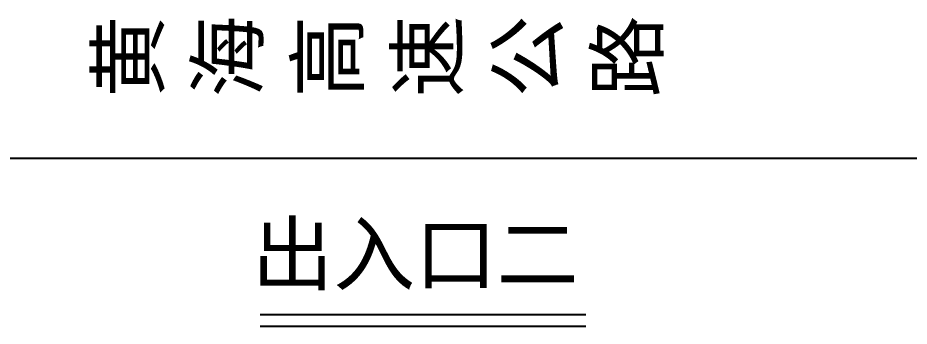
# Model space of a CAD drawing. Extents: x 652 to 897, y 187 to 370.
# Drawn here: x 821.88 to 859.09, y 190.38 to 203.24 of the extents above; entities that cross this region are included whole.
import ezdxf

# ---------------------------------------------------------------- set-up
doc = ezdxf.new("R2010")
doc.units = 0
doc.layers.get('0').update_dxf_attribs({"linetype": 'CONTINUOUS'})
doc.styles.get("Standard").update_dxf_attribs({"font": 'SimSun.ttf'})

msp = doc.modelspace()

# ---------------------------------------------------------------- linework, layer by layer
for p, q in [((798.3769, 197.3835), (885.5726, 197.3835)), ((831.9956, 190.8701), (845.5922, 190.8701)), ((831.9956, 190.3843), (845.5922, 190.3843))]:
    msp.add_line(p, q)

# ---------------------------------------------------------------- texts
at = {"insert": (825.2292, 199.9225), "char_height": 2.5, "width": 62.8381, "attachment_point": 1, "rotation": 90}
msp.add_mtext('黄\\P海\\P高\\P速\\P公\\P路', dxfattribs=at)
at = {"insert": (831.6442, 194.6437), "char_height": 2.5, "width": 48.8284, "attachment_point": 1}
msp.add_mtext('出入口二', dxfattribs=at)

doc.saveas('drawing.dxf')
